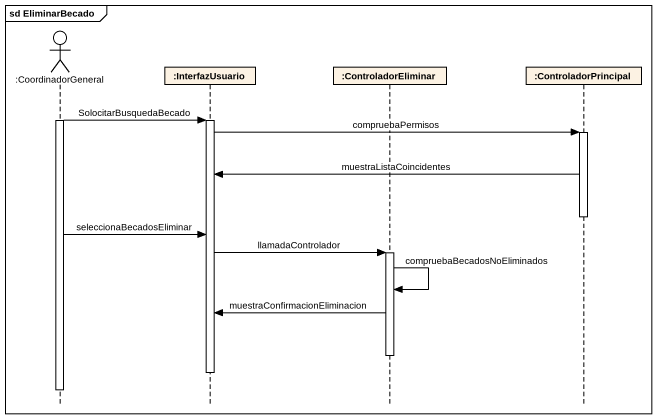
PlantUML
@startuml
mainframe sd EliminarBecado
hide footbox
actor ":CoordinadorGeneral" as CoordinadorGeneral
participant ":InterfazUsuario" as InterfazUsuario
participant ":ControladorEliminar" as ControladorEliminar
participant ":ControladorPrincipal" as ControladorPrincipal

activate CoordinadorGeneral
CoordinadorGeneral -> InterfazUsuario : SolocitarBusquedaBecado
activate InterfazUsuario
InterfazUsuario -> ControladorPrincipal : compruebaPermisos
activate ControladorPrincipal
ControladorPrincipal -> InterfazUsuario : muestraListaCoincidentes
deactivate ControladorPrincipal
CoordinadorGeneral -> InterfazUsuario : seleccionaBecadosEliminar
InterfazUsuario -> ControladorEliminar : llamadaControlador
activate ControladorEliminar
ControladorEliminar -> ControladorEliminar : compruebaBecadosNoEliminados
ControladorEliminar -> InterfazUsuario : muestraConfirmacionEliminacion
deactivate ControladorEliminar
deactivate InterfazUsuario
deactivate CoordinadorGeneral
@enduml
